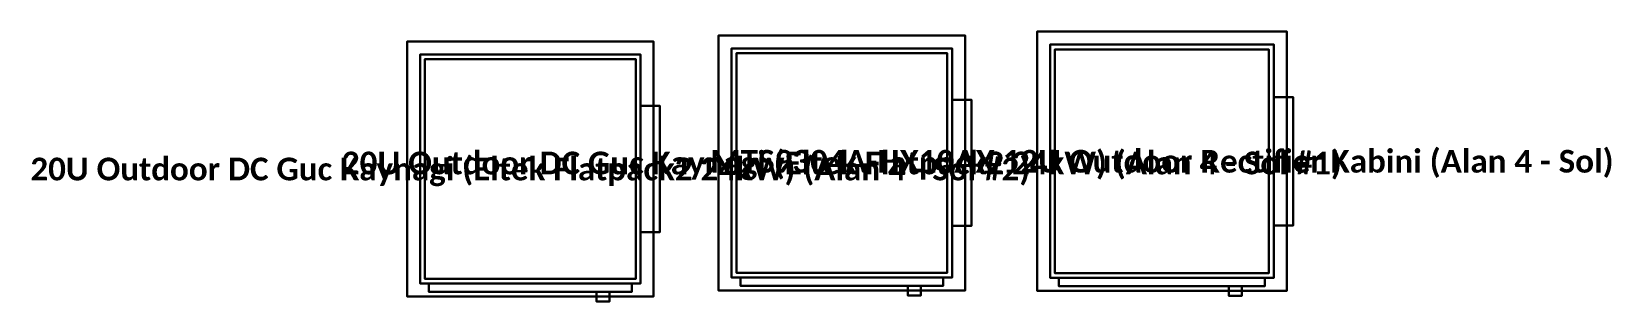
# Model space of a CAD drawing. Header units: metres. Extents: x -25 to 25, y -60.4 to 35.
# Drawn here: x -22.391 to -17.518, y -60.341 to -59.509 of the extents above; entities that cross this region are included whole.
import ezdxf
from ezdxf.enums import TextEntityAlignment as Align

# ---------------------------------------------------------------- set-up
doc = ezdxf.new("R2010")
doc.units = ezdxf.units.M
doc.layers.add('EKP_RECTIFIER_ELTEK_20U', color=3, linetype='CONTINUOUS')
doc.layers.add('EKP_RECTIFIER_MTS9304A', color=94, linetype='CONTINUOUS')
doc.styles.get("Standard").update_dxf_attribs({"font": 'calibrib.ttf'})

msp = doc.modelspace()

# ---------------------------------------------------------------- linework, layer by layer
at = {"layer": 'EKP_RECTIFIER_ELTEK_20U'}
for p, q in [((-20.4725, -59.5392, 19.361), (-21.2325, -59.5392, 19.361)), ((-21.2325, -59.5392, 19.361), (-21.2325, -60.3262, 19.361)), ((-20.4725, -59.5392, 19.441), (-21.2325, -59.5392, 19.441)), ((-21.2325, -59.5392, 19.441), (-21.2325, -60.3262, 19.441)), ((-21.2325, -59.5392, 19.361), (-21.2325, -59.5392, 19.441)), ((-20.4725, -60.3262, 19.361), (-20.4725, -59.5392, 19.361)), ((-20.4725, -60.3262, 19.441), (-20.4725, -59.5392, 19.441)), ((-20.4725, -59.5392, 19.361), (-20.4725, -59.5392, 19.441)), ((-19.5115, -59.5206, 19.361), (-20.2715, -59.5206, 19.361)), ((-20.2715, -59.5206, 19.361), (-20.2715, -60.3076, 19.361)), ((-19.5115, -59.5206, 19.441), (-20.2715, -59.5206, 19.441)), ((-20.2715, -59.5206, 19.441), (-20.2715, -60.3076, 19.441)), ((-20.2715, -59.5206, 19.361), (-20.2715, -59.5206, 19.441)), ((-19.5115, -60.3076, 19.361), (-19.5115, -59.5206, 19.361)), ((-19.5115, -60.3076, 19.441), (-19.5115, -59.5206, 19.441)), ((-19.5115, -59.5206, 19.361), (-19.5115, -59.5206, 19.441)), ((-20.5125, -59.5792, 18.221), (-21.1925, -59.5792, 18.221)), ((-21.1925, -59.5792, 18.221), (-21.1925, -60.2862, 18.221)), ((-20.5125, -59.5792, 19.361), (-21.1925, -59.5792, 19.361)), ((-21.1925, -59.5792, 19.361), (-21.1925, -60.2862, 19.361)), ((-21.1925, -59.5792, 18.221), (-21.1925, -59.5792, 19.361)), ((-20.5275, -59.5942, 18.121), (-21.1775, -59.5942, 18.121)), ((-21.1775, -59.5942, 18.121), (-21.1775, -60.2712, 18.121)), ((-20.5275, -59.5942, 18.221), (-21.1775, -59.5942, 18.221)), ((-21.1775, -59.5942, 18.221), (-21.1775, -60.2712, 18.221)), ((-21.1775, -59.5942, 18.121), (-21.1775, -59.5942, 18.221)), ((-20.5275, -60.2712, 18.121), (-20.5275, -59.5942, 18.121)), ((-20.5275, -60.2712, 18.221), (-20.5275, -59.5942, 18.221)), ((-20.5275, -59.5942, 18.121), (-20.5275, -59.5942, 18.221)), ((-20.5125, -60.2862, 18.221), (-20.5125, -59.5792, 18.221)), ((-20.5125, -60.2862, 19.361), (-20.5125, -59.5792, 19.361)), ((-20.5125, -59.5792, 18.221), (-20.5125, -59.5792, 19.361)), ((-19.5515, -59.5606, 18.221), (-20.2315, -59.5606, 18.221)), ((-20.2315, -59.5606, 18.221), (-20.2315, -60.2676, 18.221)), ((-19.5515, -59.5606, 19.361), (-20.2315, -59.5606, 19.361)), ((-20.2315, -59.5606, 19.361), (-20.2315, -60.2676, 19.361)), ((-20.2315, -59.5606, 18.221), (-20.2315, -59.5606, 19.361)), ((-19.5665, -59.5756, 18.121), (-20.2165, -59.5756, 18.121)), ((-20.2165, -59.5756, 18.121), (-20.2165, -60.2526, 18.121)), ((-19.5665, -59.5756, 18.221), (-20.2165, -59.5756, 18.221)), ((-20.2165, -59.5756, 18.221), (-20.2165, -60.2526, 18.221)), ((-20.2165, -59.5756, 18.121), (-20.2165, -59.5756, 18.221)), ((-19.5665, -60.2526, 18.121), (-19.5665, -59.5756, 18.121)), ((-19.5665, -60.2526, 18.221), (-19.5665, -59.5756, 18.221)), ((-19.5665, -59.5756, 18.121), (-19.5665, -59.5756, 18.221)), ((-19.5515, -60.2676, 18.221), (-19.5515, -59.5606, 18.221)), ((-19.5515, -60.2676, 19.361), (-19.5515, -59.5606, 19.361)), ((-19.5515, -59.5606, 18.221), (-19.5515, -59.5606, 19.361)), ((-20.4525, -59.7382, 18.4205), (-20.5125, -59.7382, 18.4205)), ((-20.5125, -59.7382, 18.4205), (-20.5125, -60.1271, 18.4205)), ((-20.4525, -59.7382, 19.1615), (-20.5125, -59.7382, 19.1615)), ((-20.5125, -59.7382, 19.1615), (-20.5125, -60.1271, 19.1615)), ((-20.5125, -59.7382, 18.4205), (-20.5125, -59.7382, 19.1615)), ((-20.4525, -60.1271, 18.4205), (-20.4525, -59.7382, 18.4205)), ((-20.4525, -60.1271, 19.1615), (-20.4525, -59.7382, 19.1615)), ((-20.4525, -59.7382, 18.4205), (-20.4525, -59.7382, 19.1615)), ((-19.4915, -59.7197, 18.4205), (-19.5515, -59.7197, 18.4205)), ((-19.5515, -59.7197, 18.4205), (-19.5515, -60.1085, 18.4205)), ((-19.4915, -59.7197, 19.1615), (-19.5515, -59.7197, 19.1615)), ((-19.5515, -59.7197, 19.1615), (-19.5515, -60.1085, 19.1615)), ((-19.5515, -59.7197, 18.4205), (-19.5515, -59.7197, 19.1615)), ((-19.4915, -60.1085, 18.4205), (-19.4915, -59.7197, 18.4205)), ((-19.4915, -60.1085, 19.1615), (-19.4915, -59.7197, 19.1615)), ((-19.4915, -59.7197, 18.4205), (-19.4915, -59.7197, 19.1615)), ((-20.5125, -60.1271, 18.4205), (-20.4525, -60.1271, 18.4205)), ((-20.5125, -60.1271, 19.1615), (-20.4525, -60.1271, 19.1615)), ((-20.5125, -60.1271, 18.4205), (-20.5125, -60.1271, 19.1615)), ((-20.4525, -60.1271, 18.4205), (-20.4525, -60.1271, 19.1615)), ((-19.5515, -60.1085, 18.4205), (-19.4915, -60.1085, 18.4205)), ((-19.5515, -60.1085, 19.1615), (-19.4915, -60.1085, 19.1615)), ((-19.5515, -60.1085, 18.4205), (-19.5515, -60.1085, 19.1615)), ((-19.4915, -60.1085, 18.4205), (-19.4915, -60.1085, 19.1615)), ((-21.1775, -60.2712, 18.121), (-20.5275, -60.2712, 18.121)), ((-21.1775, -60.2712, 18.221), (-20.5275, -60.2712, 18.221)), ((-21.1775, -60.2712, 18.121), (-21.1775, -60.2712, 18.221)), ((-20.5275, -60.2712, 18.121), (-20.5275, -60.2712, 18.221)), ((-20.2315, -60.2676, 18.221), (-19.5515, -60.2676, 18.221)), ((-20.2315, -60.2676, 19.361), (-19.5515, -60.2676, 19.361)), ((-20.2315, -60.2676, 18.221), (-20.2315, -60.2676, 19.361)), ((-20.2165, -60.2526, 18.121), (-19.5665, -60.2526, 18.121)), ((-20.2165, -60.2526, 18.221), (-19.5665, -60.2526, 18.221)), ((-20.2165, -60.2526, 18.121), (-20.2165, -60.2526, 18.221)), ((-19.5787, -60.2676, 18.251), (-20.2043, -60.2676, 18.251)), ((-20.2043, -60.2676, 18.251), (-20.2043, -60.2926, 18.251)), ((-19.5787, -60.2676, 19.337), (-20.2043, -60.2676, 19.337)), ((-20.2043, -60.2676, 19.337), (-20.2043, -60.2926, 19.337)), ((-20.2043, -60.2676, 18.251), (-20.2043, -60.2676, 19.337)), ((-19.5787, -60.2926, 18.251), (-19.5787, -60.2676, 18.251)), ((-19.5787, -60.2926, 19.337), (-19.5787, -60.2676, 19.337)), ((-19.5787, -60.2676, 18.251), (-19.5787, -60.2676, 19.337)), ((-19.5665, -60.2526, 18.121), (-19.5665, -60.2526, 18.221)), ((-19.5515, -60.2676, 18.221), (-19.5515, -60.2676, 19.361)), ((-21.2325, -60.3262, 19.361), (-20.4725, -60.3262, 19.361)), ((-21.2325, -60.3262, 19.441), (-20.4725, -60.3262, 19.441)), ((-21.2325, -60.3262, 19.361), (-21.2325, -60.3262, 19.441)), ((-21.1925, -60.2862, 18.221), (-20.5125, -60.2862, 18.221)), ((-21.1925, -60.2862, 19.361), (-20.5125, -60.2862, 19.361)), ((-21.1925, -60.2862, 18.221), (-21.1925, -60.2862, 19.361)), ((-20.5397, -60.2862, 18.251), (-21.1653, -60.2862, 18.251)), ((-21.1653, -60.2862, 18.251), (-21.1653, -60.3112, 18.251)), ((-20.5397, -60.2862, 19.337), (-21.1653, -60.2862, 19.337)), ((-21.1653, -60.2862, 19.337), (-21.1653, -60.3112, 19.337)), ((-21.1653, -60.2862, 18.251), (-21.1653, -60.2862, 19.337)), ((-21.1653, -60.3112, 18.251), (-20.5397, -60.3112, 18.251)), ((-21.1653, -60.3112, 19.337), (-20.5397, -60.3112, 19.337)), ((-21.1653, -60.3112, 18.251), (-21.1653, -60.3112, 19.337)), ((-20.6085, -60.3112, 18.701), (-20.6485, -60.3112, 18.701)), ((-20.6485, -60.3112, 18.701), (-20.6485, -60.3412, 18.701)), ((-20.6085, -60.3112, 18.881), (-20.6485, -60.3112, 18.881)), ((-20.6485, -60.3112, 18.881), (-20.6485, -60.3412, 18.881)), ((-20.6485, -60.3112, 18.701), (-20.6485, -60.3112, 18.881)), ((-20.6085, -60.3412, 18.701), (-20.6085, -60.3112, 18.701)), ((-20.6085, -60.3412, 18.881), (-20.6085, -60.3112, 18.881)), ((-20.6085, -60.3112, 18.701), (-20.6085, -60.3112, 18.881)), ((-20.5397, -60.3112, 18.251), (-20.5397, -60.2862, 18.251)), ((-20.5397, -60.3112, 19.337), (-20.5397, -60.2862, 19.337)), ((-20.5397, -60.2862, 18.251), (-20.5397, -60.2862, 19.337)), ((-20.5397, -60.3112, 18.251), (-20.5397, -60.3112, 19.337)), ((-20.5125, -60.2862, 18.221), (-20.5125, -60.2862, 19.361)), ((-20.4725, -60.3262, 19.361), (-20.4725, -60.3262, 19.441)), ((-20.2715, -60.3076, 19.361), (-19.5115, -60.3076, 19.361)), ((-20.2715, -60.3076, 19.441), (-19.5115, -60.3076, 19.441)), ((-20.2715, -60.3076, 19.361), (-20.2715, -60.3076, 19.441)), ((-20.2043, -60.2926, 18.251), (-19.5787, -60.2926, 18.251)), ((-20.2043, -60.2926, 19.337), (-19.5787, -60.2926, 19.337)), ((-20.2043, -60.2926, 18.251), (-20.2043, -60.2926, 19.337)), ((-19.6475, -60.2926, 18.701), (-19.6875, -60.2926, 18.701)), ((-19.6875, -60.2926, 18.701), (-19.6875, -60.3226, 18.701)), ((-19.6475, -60.2926, 18.881), (-19.6875, -60.2926, 18.881)), ((-19.6875, -60.2926, 18.881), (-19.6875, -60.3226, 18.881)), ((-19.6875, -60.2926, 18.701), (-19.6875, -60.2926, 18.881)), ((-19.6875, -60.3226, 18.701), (-19.6475, -60.3226, 18.701)), ((-19.6875, -60.3226, 18.881), (-19.6475, -60.3226, 18.881)), ((-19.6875, -60.3226, 18.701), (-19.6875, -60.3226, 18.881)), ((-19.6475, -60.3226, 18.701), (-19.6475, -60.2926, 18.701)), ((-19.6475, -60.3226, 18.881), (-19.6475, -60.2926, 18.881)), ((-19.6475, -60.2926, 18.701), (-19.6475, -60.2926, 18.881)), ((-19.6475, -60.3226, 18.701), (-19.6475, -60.3226, 18.881)), ((-19.5787, -60.2926, 18.251), (-19.5787, -60.2926, 19.337)), ((-19.5115, -60.3076, 19.361), (-19.5115, -60.3076, 19.441)), ((-20.6485, -60.3412, 18.701), (-20.6085, -60.3412, 18.701)), ((-20.6485, -60.3412, 18.881), (-20.6085, -60.3412, 18.881)), ((-20.6485, -60.3412, 18.701), (-20.6485, -60.3412, 18.881)), ((-20.6085, -60.3412, 18.701), (-20.6085, -60.3412, 18.881))]:
    msp.add_line(p, q, dxfattribs=at)
for points in [[(-21.2325, -60.3262, 19.361), (-20.4725, -60.3262, 19.361), (-20.4725, -59.5392, 19.361), (-21.2325, -59.5392, 19.361)], [(-21.2325, -60.3262, 19.441), (-20.4725, -60.3262, 19.441), (-20.4725, -59.5392, 19.441), (-21.2325, -59.5392, 19.441)], [(-21.2325, -59.5392, 19.361), (-20.4725, -59.5392, 19.361), (-20.4725, -59.5392, 19.441), (-21.2325, -59.5392, 19.441)], [(-21.2325, -60.3262, 19.361), (-21.2325, -59.5392, 19.361), (-21.2325, -59.5392, 19.441), (-21.2325, -60.3262, 19.441)], [(-20.4725, -60.3262, 19.361), (-20.4725, -59.5392, 19.361), (-20.4725, -59.5392, 19.441), (-20.4725, -60.3262, 19.441)], [(-20.2715, -60.3076, 19.361), (-19.5115, -60.3076, 19.361), (-19.5115, -59.5206, 19.361), (-20.2715, -59.5206, 19.361)], [(-20.2715, -60.3076, 19.441), (-19.5115, -60.3076, 19.441), (-19.5115, -59.5206, 19.441), (-20.2715, -59.5206, 19.441)], [(-20.2715, -59.5206, 19.361), (-19.5115, -59.5206, 19.361), (-19.5115, -59.5206, 19.441), (-20.2715, -59.5206, 19.441)], [(-20.2715, -60.3076, 19.361), (-20.2715, -59.5206, 19.361), (-20.2715, -59.5206, 19.441), (-20.2715, -60.3076, 19.441)], [(-19.5115, -60.3076, 19.361), (-19.5115, -59.5206, 19.361), (-19.5115, -59.5206, 19.441), (-19.5115, -60.3076, 19.441)], [(-21.1925, -60.2862, 18.221), (-20.5125, -60.2862, 18.221), (-20.5125, -59.5792, 18.221), (-21.1925, -59.5792, 18.221)], [(-21.1925, -60.2862, 19.361), (-20.5125, -60.2862, 19.361), (-20.5125, -59.5792, 19.361), (-21.1925, -59.5792, 19.361)], [(-21.1925, -59.5792, 18.221), (-20.5125, -59.5792, 18.221), (-20.5125, -59.5792, 19.361), (-21.1925, -59.5792, 19.361)], [(-21.1925, -60.2862, 18.221), (-21.1925, -59.5792, 18.221), (-21.1925, -59.5792, 19.361), (-21.1925, -60.2862, 19.361)], [(-21.1775, -60.2712, 18.121), (-20.5275, -60.2712, 18.121), (-20.5275, -59.5942, 18.121), (-21.1775, -59.5942, 18.121)], [(-21.1775, -60.2712, 18.221), (-20.5275, -60.2712, 18.221), (-20.5275, -59.5942, 18.221), (-21.1775, -59.5942, 18.221)], [(-21.1775, -59.5942, 18.121), (-20.5275, -59.5942, 18.121), (-20.5275, -59.5942, 18.221), (-21.1775, -59.5942, 18.221)], [(-21.1775, -60.2712, 18.121), (-21.1775, -59.5942, 18.121), (-21.1775, -59.5942, 18.221), (-21.1775, -60.2712, 18.221)], [(-20.5275, -60.2712, 18.121), (-20.5275, -59.5942, 18.121), (-20.5275, -59.5942, 18.221), (-20.5275, -60.2712, 18.221)], [(-20.5125, -60.2862, 18.221), (-20.5125, -59.5792, 18.221), (-20.5125, -59.5792, 19.361), (-20.5125, -60.2862, 19.361)], [(-20.2315, -60.2676, 18.221), (-19.5515, -60.2676, 18.221), (-19.5515, -59.5606, 18.221), (-20.2315, -59.5606, 18.221)], [(-20.2315, -60.2676, 19.361), (-19.5515, -60.2676, 19.361), (-19.5515, -59.5606, 19.361), (-20.2315, -59.5606, 19.361)], [(-20.2315, -59.5606, 18.221), (-19.5515, -59.5606, 18.221), (-19.5515, -59.5606, 19.361), (-20.2315, -59.5606, 19.361)], [(-20.2315, -60.2676, 18.221), (-20.2315, -59.5606, 18.221), (-20.2315, -59.5606, 19.361), (-20.2315, -60.2676, 19.361)], [(-20.2165, -60.2526, 18.121), (-19.5665, -60.2526, 18.121), (-19.5665, -59.5756, 18.121), (-20.2165, -59.5756, 18.121)], [(-20.2165, -60.2526, 18.221), (-19.5665, -60.2526, 18.221), (-19.5665, -59.5756, 18.221), (-20.2165, -59.5756, 18.221)], [(-20.2165, -59.5756, 18.121), (-19.5665, -59.5756, 18.121), (-19.5665, -59.5756, 18.221), (-20.2165, -59.5756, 18.221)], [(-20.2165, -60.2526, 18.121), (-20.2165, -59.5756, 18.121), (-20.2165, -59.5756, 18.221), (-20.2165, -60.2526, 18.221)], [(-19.5665, -60.2526, 18.121), (-19.5665, -59.5756, 18.121), (-19.5665, -59.5756, 18.221), (-19.5665, -60.2526, 18.221)], [(-19.5515, -60.2676, 18.221), (-19.5515, -59.5606, 18.221), (-19.5515, -59.5606, 19.361), (-19.5515, -60.2676, 19.361)], [(-20.5125, -60.1271, 18.4205), (-20.4525, -60.1271, 18.4205), (-20.4525, -59.7382, 18.4205), (-20.5125, -59.7382, 18.4205)], [(-20.5125, -60.1271, 19.1615), (-20.4525, -60.1271, 19.1615), (-20.4525, -59.7382, 19.1615), (-20.5125, -59.7382, 19.1615)], [(-20.5125, -59.7382, 18.4205), (-20.4525, -59.7382, 18.4205), (-20.4525, -59.7382, 19.1615), (-20.5125, -59.7382, 19.1615)], [(-20.5125, -60.1271, 18.4205), (-20.5125, -59.7382, 18.4205), (-20.5125, -59.7382, 19.1615), (-20.5125, -60.1271, 19.1615)], [(-20.4525, -60.1271, 18.4205), (-20.4525, -59.7382, 18.4205), (-20.4525, -59.7382, 19.1615), (-20.4525, -60.1271, 19.1615)], [(-19.5515, -60.1085, 18.4205), (-19.4915, -60.1085, 18.4205), (-19.4915, -59.7197, 18.4205), (-19.5515, -59.7197, 18.4205)], [(-19.5515, -60.1085, 19.1615), (-19.4915, -60.1085, 19.1615), (-19.4915, -59.7197, 19.1615), (-19.5515, -59.7197, 19.1615)], [(-19.5515, -59.7197, 18.4205), (-19.4915, -59.7197, 18.4205), (-19.4915, -59.7197, 19.1615), (-19.5515, -59.7197, 19.1615)], [(-19.5515, -60.1085, 18.4205), (-19.5515, -59.7197, 18.4205), (-19.5515, -59.7197, 19.1615), (-19.5515, -60.1085, 19.1615)], [(-19.4915, -60.1085, 18.4205), (-19.4915, -59.7197, 18.4205), (-19.4915, -59.7197, 19.1615), (-19.4915, -60.1085, 19.1615)], [(-20.5125, -60.1271, 18.4205), (-20.4525, -60.1271, 18.4205), (-20.4525, -60.1271, 19.1615), (-20.5125, -60.1271, 19.1615)], [(-19.5515, -60.1085, 18.4205), (-19.4915, -60.1085, 18.4205), (-19.4915, -60.1085, 19.1615), (-19.5515, -60.1085, 19.1615)], [(-21.1775, -60.2712, 18.121), (-20.5275, -60.2712, 18.121), (-20.5275, -60.2712, 18.221), (-21.1775, -60.2712, 18.221)], [(-20.2315, -60.2676, 18.221), (-19.5515, -60.2676, 18.221), (-19.5515, -60.2676, 19.361), (-20.2315, -60.2676, 19.361)], [(-20.2165, -60.2526, 18.121), (-19.5665, -60.2526, 18.121), (-19.5665, -60.2526, 18.221), (-20.2165, -60.2526, 18.221)], [(-20.2043, -60.2926, 18.251), (-19.5787, -60.2926, 18.251), (-19.5787, -60.2676, 18.251), (-20.2043, -60.2676, 18.251)], [(-20.2043, -60.2926, 19.337), (-19.5787, -60.2926, 19.337), (-19.5787, -60.2676, 19.337), (-20.2043, -60.2676, 19.337)], [(-20.2043, -60.2676, 18.251), (-19.5787, -60.2676, 18.251), (-19.5787, -60.2676, 19.337), (-20.2043, -60.2676, 19.337)], [(-20.2043, -60.2926, 18.251), (-20.2043, -60.2676, 18.251), (-20.2043, -60.2676, 19.337), (-20.2043, -60.2926, 19.337)], [(-19.5787, -60.2926, 18.251), (-19.5787, -60.2676, 18.251), (-19.5787, -60.2676, 19.337), (-19.5787, -60.2926, 19.337)], [(-21.2325, -60.3262, 19.361), (-20.4725, -60.3262, 19.361), (-20.4725, -60.3262, 19.441), (-21.2325, -60.3262, 19.441)], [(-21.1925, -60.2862, 18.221), (-20.5125, -60.2862, 18.221), (-20.5125, -60.2862, 19.361), (-21.1925, -60.2862, 19.361)], [(-21.1653, -60.3112, 18.251), (-20.5397, -60.3112, 18.251), (-20.5397, -60.2862, 18.251), (-21.1653, -60.2862, 18.251)], [(-21.1653, -60.3112, 19.337), (-20.5397, -60.3112, 19.337), (-20.5397, -60.2862, 19.337), (-21.1653, -60.2862, 19.337)], [(-21.1653, -60.2862, 18.251), (-20.5397, -60.2862, 18.251), (-20.5397, -60.2862, 19.337), (-21.1653, -60.2862, 19.337)], [(-21.1653, -60.3112, 18.251), (-21.1653, -60.2862, 18.251), (-21.1653, -60.2862, 19.337), (-21.1653, -60.3112, 19.337)], [(-21.1653, -60.3112, 18.251), (-20.5397, -60.3112, 18.251), (-20.5397, -60.3112, 19.337), (-21.1653, -60.3112, 19.337)], [(-20.6485, -60.3412, 18.701), (-20.6085, -60.3412, 18.701), (-20.6085, -60.3112, 18.701), (-20.6485, -60.3112, 18.701)], [(-20.6485, -60.3412, 18.881), (-20.6085, -60.3412, 18.881), (-20.6085, -60.3112, 18.881), (-20.6485, -60.3112, 18.881)], [(-20.6485, -60.3112, 18.701), (-20.6085, -60.3112, 18.701), (-20.6085, -60.3112, 18.881), (-20.6485, -60.3112, 18.881)], [(-20.6485, -60.3412, 18.701), (-20.6485, -60.3112, 18.701), (-20.6485, -60.3112, 18.881), (-20.6485, -60.3412, 18.881)], [(-20.6085, -60.3412, 18.701), (-20.6085, -60.3112, 18.701), (-20.6085, -60.3112, 18.881), (-20.6085, -60.3412, 18.881)], [(-20.5397, -60.3112, 18.251), (-20.5397, -60.2862, 18.251), (-20.5397, -60.2862, 19.337), (-20.5397, -60.3112, 19.337)], [(-20.2715, -60.3076, 19.361), (-19.5115, -60.3076, 19.361), (-19.5115, -60.3076, 19.441), (-20.2715, -60.3076, 19.441)], [(-20.2043, -60.2926, 18.251), (-19.5787, -60.2926, 18.251), (-19.5787, -60.2926, 19.337), (-20.2043, -60.2926, 19.337)], [(-19.6875, -60.3226, 18.701), (-19.6475, -60.3226, 18.701), (-19.6475, -60.2926, 18.701), (-19.6875, -60.2926, 18.701)], [(-19.6875, -60.3226, 18.881), (-19.6475, -60.3226, 18.881), (-19.6475, -60.2926, 18.881), (-19.6875, -60.2926, 18.881)], [(-19.6875, -60.2926, 18.701), (-19.6475, -60.2926, 18.701), (-19.6475, -60.2926, 18.881), (-19.6875, -60.2926, 18.881)], [(-19.6875, -60.3226, 18.701), (-19.6875, -60.2926, 18.701), (-19.6875, -60.2926, 18.881), (-19.6875, -60.3226, 18.881)], [(-19.6875, -60.3226, 18.701), (-19.6475, -60.3226, 18.701), (-19.6475, -60.3226, 18.881), (-19.6875, -60.3226, 18.881)], [(-19.6475, -60.3226, 18.701), (-19.6475, -60.2926, 18.701), (-19.6475, -60.2926, 18.881), (-19.6475, -60.3226, 18.881)], [(-20.6485, -60.3412, 18.701), (-20.6085, -60.3412, 18.701), (-20.6085, -60.3412, 18.881), (-20.6485, -60.3412, 18.881)]]:
    msp.add_3dface(points, dxfattribs=at)
at = {"layer": 'EKP_RECTIFIER_MTS9304A'}
for p, q in [((-18.5194, -59.5088, 19.291), (-19.2894, -59.5088, 19.291)), ((-19.2894, -59.5088, 19.291), (-19.2894, -60.3088, 19.291)), ((-18.5194, -59.5088, 19.371), (-19.2894, -59.5088, 19.371)), ((-19.2894, -59.5088, 19.371), (-19.2894, -60.3088, 19.371)), ((-19.2894, -59.5088, 19.291), (-19.2894, -59.5088, 19.371)), ((-18.5594, -59.5488, 18.221), (-19.2494, -59.5488, 18.221)), ((-19.2494, -59.5488, 18.221), (-19.2494, -60.2688, 18.221)), ((-18.5594, -59.5488, 19.291), (-19.2494, -59.5488, 19.291)), ((-19.2494, -59.5488, 19.291), (-19.2494, -60.2688, 19.291)), ((-19.2494, -59.5488, 18.221), (-19.2494, -59.5488, 19.291)), ((-18.5594, -60.2688, 18.221), (-18.5594, -59.5488, 18.221)), ((-18.5594, -60.2688, 19.291), (-18.5594, -59.5488, 19.291)), ((-18.5594, -59.5488, 18.221), (-18.5594, -59.5488, 19.291)), ((-18.5194, -60.3088, 19.291), (-18.5194, -59.5088, 19.291)), ((-18.5194, -60.3088, 19.371), (-18.5194, -59.5088, 19.371)), ((-18.5194, -59.5088, 19.291), (-18.5194, -59.5088, 19.371)), ((-18.5744, -59.5638, 18.121), (-19.2344, -59.5638, 18.121)), ((-19.2344, -59.5638, 18.121), (-19.2344, -60.2538, 18.121)), ((-18.5744, -59.5638, 18.221), (-19.2344, -59.5638, 18.221)), ((-19.2344, -59.5638, 18.221), (-19.2344, -60.2538, 18.221)), ((-19.2344, -59.5638, 18.121), (-19.2344, -59.5638, 18.221)), ((-18.5744, -60.2538, 18.121), (-18.5744, -59.5638, 18.121)), ((-18.5744, -60.2538, 18.221), (-18.5744, -59.5638, 18.221)), ((-18.5744, -59.5638, 18.121), (-18.5744, -59.5638, 18.221)), ((-18.4994, -59.7108, 18.4082), (-18.5594, -59.7108, 18.4082)), ((-18.5594, -59.7108, 18.4082), (-18.5594, -60.1068, 18.4082)), ((-18.4994, -59.7108, 19.1037), (-18.5594, -59.7108, 19.1037)), ((-18.5594, -59.7108, 19.1037), (-18.5594, -60.1068, 19.1037)), ((-18.5594, -59.7108, 18.4082), (-18.5594, -59.7108, 19.1037)), ((-18.4994, -60.1068, 18.4082), (-18.4994, -59.7108, 18.4082)), ((-18.4994, -60.1068, 19.1037), (-18.4994, -59.7108, 19.1037)), ((-18.4994, -59.7108, 18.4082), (-18.4994, -59.7108, 19.1037)), ((-18.5594, -60.1068, 18.4082), (-18.4994, -60.1068, 18.4082)), ((-18.5594, -60.1068, 19.1037), (-18.4994, -60.1068, 19.1037)), ((-18.5594, -60.1068, 18.4082), (-18.5594, -60.1068, 19.1037)), ((-18.4994, -60.1068, 18.4082), (-18.4994, -60.1068, 19.1037)), ((-19.2494, -60.2688, 18.221), (-18.5594, -60.2688, 18.221)), ((-19.2494, -60.2688, 19.291), (-18.5594, -60.2688, 19.291)), ((-19.2494, -60.2688, 18.221), (-19.2494, -60.2688, 19.291)), ((-19.2344, -60.2538, 18.121), (-18.5744, -60.2538, 18.121)), ((-19.2344, -60.2538, 18.221), (-18.5744, -60.2538, 18.221)), ((-19.2344, -60.2538, 18.121), (-19.2344, -60.2538, 18.221)), ((-18.587, -60.2688, 18.251), (-19.2218, -60.2688, 18.251)), ((-19.2218, -60.2688, 18.251), (-19.2218, -60.2938, 18.251)), ((-18.587, -60.2688, 19.267), (-19.2218, -60.2688, 19.267)), ((-19.2218, -60.2688, 19.267), (-19.2218, -60.2938, 19.267)), ((-19.2218, -60.2688, 18.251), (-19.2218, -60.2688, 19.267)), ((-18.587, -60.2938, 18.251), (-18.587, -60.2688, 18.251)), ((-18.587, -60.2938, 19.267), (-18.587, -60.2688, 19.267)), ((-18.587, -60.2688, 18.251), (-18.587, -60.2688, 19.267)), ((-18.5744, -60.2538, 18.121), (-18.5744, -60.2538, 18.221)), ((-18.5594, -60.2688, 18.221), (-18.5594, -60.2688, 19.291)), ((-19.2894, -60.3088, 19.291), (-18.5194, -60.3088, 19.291)), ((-19.2894, -60.3088, 19.371), (-18.5194, -60.3088, 19.371)), ((-19.2894, -60.3088, 19.291), (-19.2894, -60.3088, 19.371)), ((-19.2218, -60.2938, 18.251), (-18.587, -60.2938, 18.251)), ((-19.2218, -60.2938, 19.267), (-18.587, -60.2938, 19.267)), ((-19.2218, -60.2938, 18.251), (-19.2218, -60.2938, 19.267)), ((-18.6574, -60.2938, 18.666), (-18.6974, -60.2938, 18.666)), ((-18.6974, -60.2938, 18.666), (-18.6974, -60.3238, 18.666)), ((-18.6574, -60.2938, 18.846), (-18.6974, -60.2938, 18.846)), ((-18.6974, -60.2938, 18.846), (-18.6974, -60.3238, 18.846)), ((-18.6974, -60.2938, 18.666), (-18.6974, -60.2938, 18.846)), ((-18.6974, -60.3238, 18.666), (-18.6574, -60.3238, 18.666)), ((-18.6974, -60.3238, 18.846), (-18.6574, -60.3238, 18.846)), ((-18.6974, -60.3238, 18.666), (-18.6974, -60.3238, 18.846)), ((-18.6574, -60.3238, 18.666), (-18.6574, -60.2938, 18.666)), ((-18.6574, -60.3238, 18.846), (-18.6574, -60.2938, 18.846)), ((-18.6574, -60.2938, 18.666), (-18.6574, -60.2938, 18.846)), ((-18.6574, -60.3238, 18.666), (-18.6574, -60.3238, 18.846)), ((-18.587, -60.2938, 18.251), (-18.587, -60.2938, 19.267)), ((-18.5194, -60.3088, 19.291), (-18.5194, -60.3088, 19.371))]:
    msp.add_line(p, q, dxfattribs=at)
for points in [[(-19.2894, -60.3088, 19.291), (-18.5194, -60.3088, 19.291), (-18.5194, -59.5088, 19.291), (-19.2894, -59.5088, 19.291)], [(-19.2894, -60.3088, 19.371), (-18.5194, -60.3088, 19.371), (-18.5194, -59.5088, 19.371), (-19.2894, -59.5088, 19.371)], [(-19.2894, -59.5088, 19.291), (-18.5194, -59.5088, 19.291), (-18.5194, -59.5088, 19.371), (-19.2894, -59.5088, 19.371)], [(-19.2894, -60.3088, 19.291), (-19.2894, -59.5088, 19.291), (-19.2894, -59.5088, 19.371), (-19.2894, -60.3088, 19.371)], [(-19.2494, -60.2688, 18.221), (-18.5594, -60.2688, 18.221), (-18.5594, -59.5488, 18.221), (-19.2494, -59.5488, 18.221)], [(-19.2494, -60.2688, 19.291), (-18.5594, -60.2688, 19.291), (-18.5594, -59.5488, 19.291), (-19.2494, -59.5488, 19.291)], [(-19.2494, -59.5488, 18.221), (-18.5594, -59.5488, 18.221), (-18.5594, -59.5488, 19.291), (-19.2494, -59.5488, 19.291)], [(-19.2494, -60.2688, 18.221), (-19.2494, -59.5488, 18.221), (-19.2494, -59.5488, 19.291), (-19.2494, -60.2688, 19.291)], [(-18.5594, -60.2688, 18.221), (-18.5594, -59.5488, 18.221), (-18.5594, -59.5488, 19.291), (-18.5594, -60.2688, 19.291)], [(-18.5194, -60.3088, 19.291), (-18.5194, -59.5088, 19.291), (-18.5194, -59.5088, 19.371), (-18.5194, -60.3088, 19.371)], [(-19.2344, -60.2538, 18.121), (-18.5744, -60.2538, 18.121), (-18.5744, -59.5638, 18.121), (-19.2344, -59.5638, 18.121)], [(-19.2344, -60.2538, 18.221), (-18.5744, -60.2538, 18.221), (-18.5744, -59.5638, 18.221), (-19.2344, -59.5638, 18.221)], [(-19.2344, -59.5638, 18.121), (-18.5744, -59.5638, 18.121), (-18.5744, -59.5638, 18.221), (-19.2344, -59.5638, 18.221)], [(-19.2344, -60.2538, 18.121), (-19.2344, -59.5638, 18.121), (-19.2344, -59.5638, 18.221), (-19.2344, -60.2538, 18.221)], [(-18.5744, -60.2538, 18.121), (-18.5744, -59.5638, 18.121), (-18.5744, -59.5638, 18.221), (-18.5744, -60.2538, 18.221)], [(-18.5594, -60.1068, 18.4082), (-18.4994, -60.1068, 18.4082), (-18.4994, -59.7108, 18.4082), (-18.5594, -59.7108, 18.4082)], [(-18.5594, -60.1068, 19.1037), (-18.4994, -60.1068, 19.1037), (-18.4994, -59.7108, 19.1037), (-18.5594, -59.7108, 19.1037)], [(-18.5594, -59.7108, 18.4082), (-18.4994, -59.7108, 18.4082), (-18.4994, -59.7108, 19.1037), (-18.5594, -59.7108, 19.1037)], [(-18.5594, -60.1068, 18.4082), (-18.5594, -59.7108, 18.4082), (-18.5594, -59.7108, 19.1037), (-18.5594, -60.1068, 19.1037)], [(-18.4994, -60.1068, 18.4082), (-18.4994, -59.7108, 18.4082), (-18.4994, -59.7108, 19.1037), (-18.4994, -60.1068, 19.1037)], [(-18.5594, -60.1068, 18.4082), (-18.4994, -60.1068, 18.4082), (-18.4994, -60.1068, 19.1037), (-18.5594, -60.1068, 19.1037)], [(-19.2494, -60.2688, 18.221), (-18.5594, -60.2688, 18.221), (-18.5594, -60.2688, 19.291), (-19.2494, -60.2688, 19.291)], [(-19.2344, -60.2538, 18.121), (-18.5744, -60.2538, 18.121), (-18.5744, -60.2538, 18.221), (-19.2344, -60.2538, 18.221)], [(-19.2218, -60.2938, 18.251), (-18.587, -60.2938, 18.251), (-18.587, -60.2688, 18.251), (-19.2218, -60.2688, 18.251)], [(-19.2218, -60.2938, 19.267), (-18.587, -60.2938, 19.267), (-18.587, -60.2688, 19.267), (-19.2218, -60.2688, 19.267)], [(-19.2218, -60.2688, 18.251), (-18.587, -60.2688, 18.251), (-18.587, -60.2688, 19.267), (-19.2218, -60.2688, 19.267)], [(-19.2218, -60.2938, 18.251), (-19.2218, -60.2688, 18.251), (-19.2218, -60.2688, 19.267), (-19.2218, -60.2938, 19.267)], [(-18.587, -60.2938, 18.251), (-18.587, -60.2688, 18.251), (-18.587, -60.2688, 19.267), (-18.587, -60.2938, 19.267)], [(-19.2894, -60.3088, 19.291), (-18.5194, -60.3088, 19.291), (-18.5194, -60.3088, 19.371), (-19.2894, -60.3088, 19.371)], [(-19.2218, -60.2938, 18.251), (-18.587, -60.2938, 18.251), (-18.587, -60.2938, 19.267), (-19.2218, -60.2938, 19.267)], [(-18.6974, -60.3238, 18.666), (-18.6574, -60.3238, 18.666), (-18.6574, -60.2938, 18.666), (-18.6974, -60.2938, 18.666)], [(-18.6974, -60.3238, 18.846), (-18.6574, -60.3238, 18.846), (-18.6574, -60.2938, 18.846), (-18.6974, -60.2938, 18.846)], [(-18.6974, -60.2938, 18.666), (-18.6574, -60.2938, 18.666), (-18.6574, -60.2938, 18.846), (-18.6974, -60.2938, 18.846)], [(-18.6974, -60.3238, 18.666), (-18.6974, -60.2938, 18.666), (-18.6974, -60.2938, 18.846), (-18.6974, -60.3238, 18.846)], [(-18.6974, -60.3238, 18.666), (-18.6574, -60.3238, 18.666), (-18.6574, -60.3238, 18.846), (-18.6974, -60.3238, 18.846)], [(-18.6574, -60.3238, 18.666), (-18.6574, -60.2938, 18.666), (-18.6574, -60.2938, 18.846), (-18.6574, -60.3238, 18.846)]]:
    msp.add_3dface(points, dxfattribs=at)

# ---------------------------------------------------------------- texts
at = {"layer": 'EKP_RECTIFIER_ELTEK_20U'}
for s, p in [('20U Outdoor DC Guc Kaynagi (Eltek Flatpack2 24kW) (Alan 4 - Sol #2)', (-20.8525, -59.9327)), ('20U Outdoor DC Guc Kaynagi (Eltek Flatpack2 24kW) (Alan 4 - Sol #1)', (-19.8915, -59.9141))]:
    msp.add_text(s, height=0.07, dxfattribs=at).set_placement(p, align=Align.MIDDLE_CENTER)
at = {"layer": 'EKP_RECTIFIER_MTS9304A'}
msp.add_text('MTS9304A-HX10AX 12U Outdoor Rectifier Kabini (Alan 4 - Sol)', height=0.07, dxfattribs=at).set_placement((-18.9044, -59.9088), align=Align.MIDDLE_CENTER)

doc.saveas('drawing.dxf')
